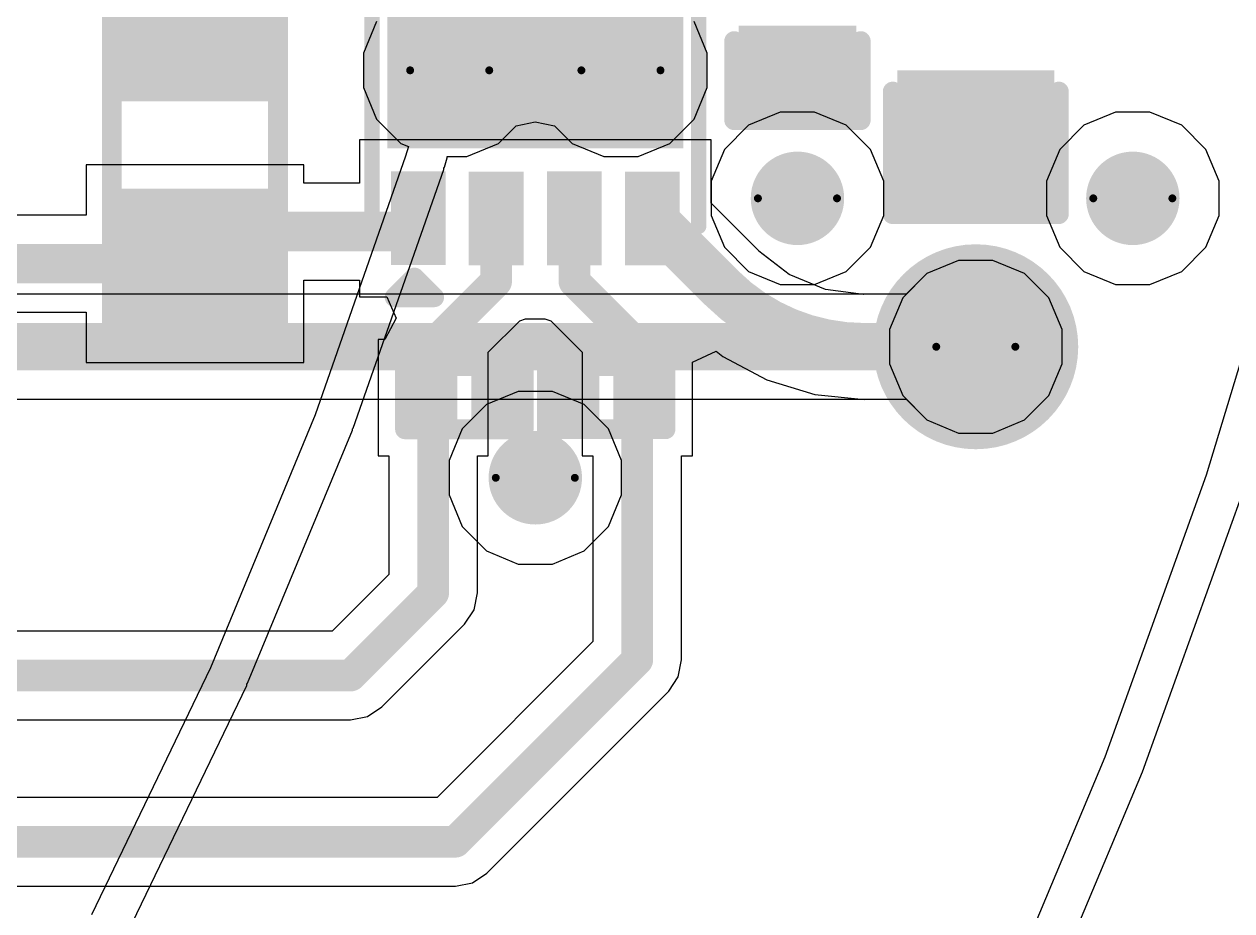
# Model space of a CAD drawing. Header units: inches. Extents: x -30 to 282, y -86 to 78.
# Drawn here: x 37.54 to 45.29, y -59.62 to -53.93 of the extents above; entities that cross this region are included whole.
import ezdxf

# ---------------------------------------------------------------- set-up
doc = ezdxf.new("R2010")
doc.units = ezdxf.units.IN
for name, color, linetype in [('Board Outline', 216, 'Continuous'), ('Bottom Layer', 5, 'Continuous'), ('Bottom Solder', 6, 'Continuous'), ('Drill Drawing', 1, 'Continuous'), ('GND 01', 76, 'Continuous'), ('GND 02', 16, 'Continuous'), ('Pad Holes', 156, 'Continuous'), ('PWR', 156, 'Continuous'), ('SIG 01', 90, 'Continuous'), ('Top Layer', 1, 'Continuous'), ('Top Overlay', 2, 'Continuous'), ('Top Paste', 8, 'Continuous'), ('Top Solder', 216, 'Continuous'), ('Via Holes', 16, 'Continuous')]:
    doc.layers.add(name, color=color, linetype=linetype)

# ---------------------------------------------------------------- blocks, each defined once
blk = doc.blocks.new('DSN0603_2_72')
at = {"layer": 'Top Layer'}
for points in [[(-0.29999686, 0.1200023), (-0.09999726, 0.1200023), (-0.09999726, -0.11999722), (-0.29999686, -0.11999722)], [(0.09999726, 0.11999976), (0.29999686, 0.11999976), (0.29999686, -0.11999976), (0.09999726, -0.11999976)]]:
    blk.add_hatch(color=1, dxfattribs=at).paths.add_polyline_path(points)
at = {"layer": 'Top Paste'}
for points in [[(-0.29999686, 0.1200023), (-0.09999726, 0.1200023), (-0.09999726, -0.11999722), (-0.29999686, -0.11999722)], [(0.09999726, 0.11999976), (0.29999686, 0.11999976), (0.29999686, -0.11999976), (0.09999726, -0.11999976)]]:
    blk.add_hatch(color=8, dxfattribs=at).paths.add_polyline_path(points)
at = {"layer": 'Top Solder'}
for points in [[(-0.35499802, 0.17500346), (-0.0449961, 0.17500346), (-0.0449961, -0.17499838), (-0.35499802, -0.17499838)], [(0.0449961, 0.17500092), (0.35499802, 0.17500092), (0.35499802, -0.17500092), (0.0449961, -0.17500092)]]:
    blk.add_hatch(color=216, dxfattribs=at).paths.add_polyline_path(points)
at = {"layer": 'Top Overlay', "const_width": 0.127}
for points in [[(-0.3809999999999999, 0.20320254), (-0.38100254, -0.2032)], [(0.3809999999999999, 0.2032), (-0.3809999999999999, 0.20320254)], [(0.38100508, -0.2032), (0.3809999999999999, 0.2032)], [(0.38100508, -0.2032), (-0.38100254, -0.2032)]]:
    blk.add_lwpolyline(points, dxfattribs=at)
at = {"layer": 'Top Overlay', "const_width": 0.0635}
for points in [[(-0.41275, 0.20320254, 1), (-0.34925, 0.20320254, 1)], [(-0.41275, 0.20320254, 1), (-0.34925, 0.20320254, 1)], [(0.34925, 0.2032, 1), (0.41275, 0.2032, 1)], [(0.34925, 0.2032, 1), (0.41275, 0.2032, 1)], [(-0.41275254, -0.2032, 1), (-0.3492525399999999, -0.2032, 1)], [(-0.41275254, -0.2032, 1), (-0.3492525399999999, -0.2032, 1)], [(0.34925508, -0.2032, 1), (0.4127550799999999, -0.2032, 1)], [(0.34925508, -0.2032, 1), (0.4127550799999999, -0.2032, 1)]]:
    blk.add_lwpolyline(points, format="xyb", close=True, dxfattribs=at)
blk = doc.blocks.new('DSN0603_2_73')
at = {"layer": 'Top Layer'}
for points in [[(-0.29999686, 0.12000484), (-0.09999726, 0.12000484), (-0.09999726, -0.11999468), (-0.29999686, -0.11999468)], [(0.0999998, 0.11999722), (0.2999994, 0.11999722), (0.2999994, -0.1200023), (0.0999998, -0.1200023)]]:
    blk.add_hatch(color=1, dxfattribs=at).paths.add_polyline_path(points)
at = {"layer": 'Top Paste'}
for points in [[(-0.29999686, 0.12000484), (-0.09999726, 0.12000484), (-0.09999726, -0.11999468), (-0.29999686, -0.11999468)], [(0.0999998, 0.11999722), (0.2999994, 0.11999722), (0.2999994, -0.1200023), (0.0999998, -0.1200023)]]:
    blk.add_hatch(color=8, dxfattribs=at).paths.add_polyline_path(points)
at = {"layer": 'Top Solder'}
for points in [[(-0.35499802, 0.175006), (-0.0449961, 0.175006), (-0.0449961, -0.17499584), (-0.35499802, -0.17499584)], [(0.04499864, 0.17499838), (0.35500056, 0.17499838), (0.35500056, -0.17500346), (0.04499864, -0.17500346)]]:
    blk.add_hatch(color=216, dxfattribs=at).paths.add_polyline_path(points)
at = {"layer": 'Top Overlay', "const_width": 0.127}
for points in [[(-0.3809999999999999, -0.2032), (-0.3809999999999999, 0.20320254)], [(-0.3809999999999999, 0.20320254), (0.3809999999999999, 0.2032)], [(0.3809999999999999, -0.20320254), (0.3809999999999999, 0.2032)], [(-0.3809999999999999, -0.2032), (0.3809999999999999, -0.20320254)]]:
    blk.add_lwpolyline(points, dxfattribs=at)
at = {"layer": 'Top Overlay', "const_width": 0.0635}
for points in [[(-0.41275, 0.20320254, 1), (-0.34925, 0.20320254, 1)], [(-0.41275, 0.20320254, 1), (-0.34925, 0.20320254, 1)], [(0.34925, 0.2032, 1), (0.41275, 0.2032, 1)], [(0.34925, 0.2032, 1), (0.41275, 0.2032, 1)], [(-0.41275, -0.2032, 1), (-0.34925, -0.2032, 1)], [(-0.41275, -0.2032, 1), (-0.34925, -0.2032, 1)], [(0.34925, -0.20320254, 1), (0.41275, -0.20320254, 1)], [(0.34925, -0.20320254, 1), (0.41275, -0.20320254, 1)]]:
    blk.add_lwpolyline(points, format="xyb", close=True, dxfattribs=at)
blk = doc.blocks.new('WSON_8_2_2__81')
at = {"layer": 'Bottom Solder'}
h = blk.add_hatch(color=6, dxfattribs=at)
edge = h.paths.add_edge_path()
edge.add_arc((0, 0.54999382), 0.1016, 0, 360)
h = blk.add_hatch(color=6, dxfattribs=at)
edge = h.paths.add_edge_path()
edge.add_arc((-2.54e-06, -0.5499989), 0.1016, 0, 360)
at = {"layer": 'Pad Holes'}
h = blk.add_hatch(color=7, dxfattribs=at)
edge = h.paths.add_edge_path()
edge.add_arc((0, 0.54999382), 0.1499997, 0, 360)
h = blk.add_hatch(color=7, dxfattribs=at)
edge = h.paths.add_edge_path()
edge.add_arc((-2.54e-06, -0.5499989), 0.1499997, 0, 360)
at = {"layer": 'PWR'}
h = blk.add_hatch(color=156, dxfattribs=at)
edge = h.paths.add_edge_path()
edge.add_arc((0, 0.54999382), 0.2999994, 0, 360)
h = blk.add_hatch(color=156, dxfattribs=at)
edge = h.paths.add_edge_path()
edge.add_arc((-2.54e-06, -0.5499989), 0.2999994, 0, 360)
at = {"layer": 'SIG 01'}
h = blk.add_hatch(color=90, dxfattribs=at)
edge = h.paths.add_edge_path()
edge.add_arc((0, 0.54999382), 0.2999994, 0, 360)
h = blk.add_hatch(color=90, dxfattribs=at)
edge = h.paths.add_edge_path()
edge.add_arc((-2.54e-06, -0.5499989), 0.2999994, 0, 360)
at = {"layer": 'Top Layer'}
for points in [[(-0.69936614, 0.87620856), (-0.69936614, 0.6261963599999999), (-1.19936514, 0.6261963599999999), (-1.19936514, 0.87620856)], [(0.4499990999999999, -0.8999982), (-0.4499991, -0.8999982), (-0.4499990999999999, 0.8999982), (0.4499991, 0.8999982)], [(0.70063614, 0.62542928), (0.70063614, 0.87544148), (1.20063514, 0.87544148), (1.20063514, 0.62542928)], [(-0.70063106, 0.37659818), (-0.70063106, 0.12658598), (-1.20063006, 0.12658598), (-1.20063006, 0.37659818)], [(0.7006336, 0.1258189), (0.7006336, 0.3758311), (1.2006326, 0.3758311), (1.2006326, 0.1258189)], [(-0.7003796, -0.1258189), (-0.7003796, -0.3758311), (-1.2003786, -0.3758311), (-1.2003786, -0.1258189)], [(0.70063614, -0.3737991), (0.70063614, -0.1237869), (1.20063514, -0.1237869), (1.20063514, -0.3737991)], [(-0.70063614, -0.62594744), (-0.70063614, -0.8759596399999999), (-1.20063514, -0.8759596399999999), (-1.20063514, -0.62594744)], [(0.7006336, -0.87621364), (0.7006336, -0.62620144), (1.2006326, -0.62620144), (1.2006326, -0.87621364)]]:
    blk.add_hatch(color=1, dxfattribs=at).paths.add_polyline_path(points)
h = blk.add_hatch(color=1, dxfattribs=at)
edge = h.paths.add_edge_path()
edge.add_arc((0, 0.54999382), 0.2999994, 0, 360)
h = blk.add_hatch(color=1, dxfattribs=at)
edge = h.paths.add_edge_path()
edge.add_arc((-2.54e-06, -0.5499989), 0.2999994, 0, 360)
at = {"layer": 'Top Paste'}
for points in [[(-0.69936614, 0.87620856), (-0.69936614, 0.6261963599999999), (-1.19936514, 0.6261963599999999), (-1.19936514, 0.87620856)], [(0.4499990999999999, -0.8999982), (-0.4499991, -0.8999982), (-0.4499990999999999, 0.8999982), (0.4499991, 0.8999982)], [(0.70063614, 0.62542928), (0.70063614, 0.87544148), (1.20063514, 0.87544148), (1.20063514, 0.62542928)], [(-0.70063106, 0.37659818), (-0.70063106, 0.12658598), (-1.20063006, 0.12658598), (-1.20063006, 0.37659818)], [(0.7006336, 0.1258189), (0.7006336, 0.3758311), (1.2006326, 0.3758311), (1.2006326, 0.1258189)], [(-0.7003796, -0.1258189), (-0.7003796, -0.3758311), (-1.2003786, -0.3758311), (-1.2003786, -0.1258189)], [(0.70063614, -0.3737991), (0.70063614, -0.1237869), (1.20063514, -0.1237869), (1.20063514, -0.3737991)], [(-0.70063614, -0.62594744), (-0.70063614, -0.8759596399999999), (-1.20063514, -0.8759596399999999), (-1.20063514, -0.62594744)], [(0.7006336, -0.87621364), (0.7006336, -0.62620144), (1.2006326, -0.62620144), (1.2006326, -0.87621364)]]:
    blk.add_hatch(color=8, dxfattribs=at).paths.add_polyline_path(points)
at = {"layer": 'Top Solder'}
for points in [[(0.5007990999999998, -0.9507981999999999), (-0.5007991, -0.9507981999999999), (-0.5007990999999998, 0.9507981999999999), (0.5007991, 0.9507981999999999)], [(-0.64856614, 0.9270085599999999), (-0.64856614, 0.5753963599999999), (-1.25016514, 0.5753963599999999), (-1.25016514, 0.9270085599999999)], [(0.6498361399999999, 0.5746292799999999), (0.6498361399999999, 0.9262414799999998), (1.25143514, 0.9262414799999998), (1.25143514, 0.5746292799999999)], [(-0.6498310599999999, 0.42739818), (-0.6498310599999999, 0.07578598), (-1.25143006, 0.07578598), (-1.25143006, 0.42739818)], [(0.6498335999999999, 0.0750189), (0.6498335999999999, 0.4266310999999999), (1.2514326, 0.4266310999999999), (1.2514326, 0.0750189)], [(-0.6495795999999999, -0.0750189), (-0.6495795999999999, -0.4266310999999999), (-1.2511786, -0.4266310999999999), (-1.2511786, -0.0750189)], [(0.6498361399999999, -0.4245991), (0.6498361399999999, -0.0729869), (1.25143514, -0.0729869), (1.25143514, -0.4245991)], [(-0.6498361399999999, -0.57514744), (-0.6498361399999999, -0.92675964), (-1.25143514, -0.92675964), (-1.25143514, -0.57514744)], [(0.6498335999999999, -0.9270136399999999), (0.6498335999999999, -0.5754014399999999), (1.2514326, -0.5754014399999999), (1.2514326, -0.9270136399999999)]]:
    blk.add_hatch(color=216, dxfattribs=at).paths.add_polyline_path(points)
h = blk.add_hatch(color=216, dxfattribs=at)
edge = h.paths.add_edge_path()
edge.add_arc((0, 0.54999382), 0.4015993999999999, 0, 360)
h = blk.add_hatch(color=216, dxfattribs=at)
edge = h.paths.add_edge_path()
edge.add_arc((-2.54e-06, -0.5499989), 0.4015993999999999, 0, 360)
at = {"layer": 'Top Overlay'}
for points, const_width in [([(-0.9996804999999999, 1.0491724), (1.00031296, 1.04916986)], 0.0999998), ([(-1.4573631, 0.903605), (-1.45736564, 0.64960246)], 0.127), ([(-1.4573631, 0.903605), (-1.33036564, 0.7765999199999999)], 0.127), ([(-1.33036564, 0.7765999199999999), (-1.45736564, 0.64960246)], 0.127), ([(-1.0009505, -1.04891586), (0.9990429599999998, -1.0489184)], 0.0999998)]:
    blk.add_lwpolyline(points, dxfattribs=dict(at, const_width=const_width))
for points, const_width in [([(-1.02467918, 1.0491724, 1), (-0.9746818199999999, 1.0491724, 1)], 0.0499999), ([(0.97531428, 1.04916986, 1), (1.02531164, 1.04916986, 1)], 0.0499999), ([(-1.4891131, 0.903605, 1), (-1.4256131, 0.903605, 1)], 0.0635), ([(-1.4891131, 0.903605, 1), (-1.4256131, 0.903605, 1)], 0.0635), ([(-1.36211564, 0.7765999199999999, 1), (-1.29861564, 0.7765999199999999, 1)], 0.0635), ([(-1.36211564, 0.7765999199999999, 1), (-1.29861564, 0.7765999199999999, 1)], 0.0635), ([(-1.48911564, 0.64960246, 1), (-1.42561564, 0.64960246, 1)], 0.0635), ([(-1.48911564, 0.64960246, 1), (-1.42561564, 0.64960246, 1)], 0.0635), ([(-1.02594918, -1.04891586, 1), (-0.9759518199999999, -1.04891586, 1)], 0.0499999), ([(0.9740442799999999, -1.0489184, 1), (1.02404164, -1.0489184, 1)], 0.0499999)]:
    blk.add_lwpolyline(points, format="xyb", close=True, dxfattribs=dict(at, const_width=const_width))
blk = doc.blocks.new('R___0603_99')
at = {"layer": 'Top Layer'}
for points in [[(-0.38099238, 0.44450254), (-0.38099238, -0.44449746), (-1.14299238, -0.44449746), (-1.14299238, 0.44450254)], [(1.14300254, 0.4445), (1.14300254, -0.4445), (0.38100254, -0.4445), (0.38100254, 0.4445)]]:
    blk.add_hatch(color=1, dxfattribs=at).paths.add_polyline_path(points)
at = {"layer": 'Top Paste'}
for points in [[(-0.38099238, 0.44450254), (-0.38099238, -0.44449746), (-1.14299238, -0.44449746), (-1.14299238, 0.44450254)], [(1.14300254, 0.4445), (1.14300254, -0.4445), (0.38100254, -0.4445), (0.38100254, 0.4445)]]:
    blk.add_hatch(color=8, dxfattribs=at).paths.add_polyline_path(points)
at = {"layer": 'Top Solder'}
for points in [[(-0.27939238, 0.54610254), (-0.27939238, -0.5460974599999999), (-1.24459238, -0.5460974599999999), (-1.24459238, 0.54610254)], [(1.24460254, 0.5460999999999999), (1.24460254, -0.5460999999999999), (0.27940254, -0.5460999999999999), (0.27940254, 0.5460999999999999)]]:
    blk.add_hatch(color=216, dxfattribs=at).paths.add_polyline_path(points)
at = {"layer": 'Top Overlay', "const_width": 0.127}
for points in [[(-1.21919492, 0.53339492), (1.21920508, 0.5333974599999999)], [(-1.21919492, -0.5333974599999999), (-1.21919492, 0.53339492)], [(1.21920508, -0.5334), (1.21920508, 0.5333974599999999)], [(1.21920508, -0.5334), (-1.21919492, -0.5333974599999999)]]:
    blk.add_lwpolyline(points, dxfattribs=at)
at = {"layer": 'Top Overlay', "const_width": 0.0635}
for points in [[(-1.25094492, 0.53339492, 1), (-1.18744492, 0.53339492, 1)], [(-1.25094492, 0.53339492, 1), (-1.18744492, 0.53339492, 1)], [(1.18745508, 0.5333974599999999, 1), (1.25095508, 0.5333974599999999, 1)], [(1.18745508, 0.5333974599999999, 1), (1.25095508, 0.5333974599999999, 1)], [(-1.25094492, -0.5333974599999999, 1), (-1.18744492, -0.5333974599999999, 1)], [(-1.25094492, -0.5333974599999999, 1), (-1.18744492, -0.5333974599999999, 1)], [(1.18745508, -0.5334, 1), (1.25095508, -0.5334, 1)], [(1.18745508, -0.5334, 1), (1.25095508, -0.5334, 1)]]:
    blk.add_lwpolyline(points, format="xyb", close=True, dxfattribs=at)
blk = doc.blocks.new('C___0402_139')
at = {"layer": 'Top Layer'}
for points in [[(-0.6984999999999997, -0.3175076200000002), (-0.6985000000000002, 0.3174923799999998), (-0.2413000000000003, 0.3174923800000002), (-0.2412999999999997, -0.3175076199999998)], [(0.2413000000000003, -0.3174949200000002), (0.2412999999999997, 0.3175050799999998), (0.6984999999999997, 0.3175050800000002), (0.6985000000000002, -0.3174949199999998)]]:
    blk.add_hatch(color=1, dxfattribs=at).paths.add_polyline_path(points)
at = {"layer": 'Top Paste'}
for points in [[(-0.6984999999999997, -0.3175076200000002), (-0.6985000000000002, 0.3174923799999998), (-0.2413000000000003, 0.3174923800000002), (-0.2412999999999997, -0.3175076199999998)], [(0.2413000000000003, -0.3174949200000002), (0.2412999999999997, 0.3175050799999998), (0.6984999999999997, 0.3175050800000002), (0.6985000000000002, -0.3174949199999998)]]:
    blk.add_hatch(color=8, dxfattribs=at).paths.add_polyline_path(points)
at = {"layer": 'Top Solder'}
for points in [[(-0.7584998799999995, -0.3775075000000003), (-0.7584998800000003, 0.3774922599999997), (-0.1813001200000004, 0.3774922600000002), (-0.1813001199999996, -0.3775074999999997)], [(0.1813001200000004, -0.3774948000000003), (0.1813001199999996, 0.3775049599999997), (0.7584998799999995, 0.3775049600000003), (0.7584998800000003, -0.3774947999999997)]]:
    blk.add_hatch(color=216, dxfattribs=at).paths.add_polyline_path(points)
at = {"layer": 'Top Overlay', "const_width": 0.127}
for points in [[(-0.78740762, 0.40640254), (-0.27939746, 0.40640254)], [(-0.78740762, 0.40640254), (-0.7874, -0.4064)], [(0.2794, 0.4064), (0.7874, 0.4064)], [(0.7874, 0.4064), (0.7874050799999999, -0.4064)], [(-0.7874, -0.4064), (-0.27939746, -0.4064)], [(0.27940508, -0.4064), (0.7874050799999999, -0.4064)]]:
    blk.add_lwpolyline(points, dxfattribs=at)
at = {"layer": 'Top Overlay', "const_width": 0.0635}
for points in [[(-0.81915762, 0.40640254, 1), (-0.7556576199999999, 0.40640254, 1)], [(-0.81915762, 0.40640254, 1), (-0.7556576199999999, 0.40640254, 1)], [(-0.31114746, 0.40640254, 1), (-0.24764746, 0.40640254, 1)], [(0.24765, 0.4064, 1), (0.31115, 0.4064, 1)], [(0.7556499999999999, 0.4064, 1), (0.8191499999999999, 0.4064, 1)], [(0.7556499999999999, 0.4064, 1), (0.8191499999999999, 0.4064, 1)], [(-0.8191499999999999, -0.4064, 1), (-0.7556499999999999, -0.4064, 1)], [(-0.8191499999999999, -0.4064, 1), (-0.7556499999999999, -0.4064, 1)], [(-0.31114746, -0.4064, 1), (-0.24764746, -0.4064, 1)], [(0.24765508, -0.4064, 1), (0.31115508, -0.4064, 1)], [(0.75565508, -0.4064, 1), (0.8191550799999999, -0.4064, 1)], [(0.75565508, -0.4064, 1), (0.8191550799999999, -0.4064, 1)]]:
    blk.add_lwpolyline(points, format="xyb", close=True, dxfattribs=at)
blk = doc.blocks.new('C___0603_141')
at = {"layer": 'Top Layer'}
for points in [[(-0.38099746, 0.44450254), (-0.38099746, -0.44449746), (-1.14299746, -0.44449746), (-1.14299746, 0.44450254)], [(1.14299746, 0.44450254), (1.14299746, -0.44449746), (0.38099746, -0.44449746), (0.38099746, 0.44450254)]]:
    blk.add_hatch(color=1, dxfattribs=at).paths.add_polyline_path(points)
at = {"layer": 'Top Paste'}
for points in [[(-0.38099746, 0.44450254), (-0.38099746, -0.44449746), (-1.14299746, -0.44449746), (-1.14299746, 0.44450254)], [(1.14299746, 0.44450254), (1.14299746, -0.44449746), (0.38099746, -0.44449746), (0.38099746, 0.44450254)]]:
    blk.add_hatch(color=8, dxfattribs=at).paths.add_polyline_path(points)
at = {"layer": 'Top Solder'}
for points in [[(-0.32099758, 0.50450242), (-0.32099758, -0.50449734), (-1.20299734, -0.50449734), (-1.20299734, 0.50450242)], [(1.20299734, 0.50450242), (1.20299734, -0.50449734), (0.32099758, -0.50449734), (0.32099758, 0.50450242)]]:
    blk.add_hatch(color=216, dxfattribs=at).paths.add_polyline_path(points)
at = {"layer": 'Top Overlay', "const_width": 0.127}
for points in [[(-0.4571999999999999, 0.53340508), (-1.24461016, 0.5333974599999999)], [(-1.24461016, 0.5333974599999999), (-1.24460254, -0.53339492)], [(1.2446, 0.53340508), (0.4571999999999999, 0.53340254)], [(1.2446, 0.53340508), (1.24460254, -0.5334)], [(-0.45720254, -0.53339238), (-1.24460254, -0.53339492)], [(0.4571974599999999, -0.53339492), (1.24460254, -0.5334)]]:
    blk.add_lwpolyline(points, dxfattribs=at)
at = {"layer": 'Top Overlay', "const_width": 0.0635}
for points in [[(-1.27636016, 0.5333974599999999, 1), (-1.21286016, 0.5333974599999999, 1)], [(-1.27636016, 0.5333974599999999, 1), (-1.21286016, 0.5333974599999999, 1)], [(-0.4889499999999999, 0.53340508, 1), (-0.42545, 0.53340508, 1)], [(0.42545, 0.53340254, 1), (0.4889499999999999, 0.53340254, 1)], [(1.21285, 0.53340508, 1), (1.27635, 0.53340508, 1)], [(1.21285, 0.53340508, 1), (1.27635, 0.53340508, 1)], [(-1.27635254, -0.53339492, 1), (-1.21285254, -0.53339492, 1)], [(-1.27635254, -0.53339492, 1), (-1.21285254, -0.53339492, 1)], [(-0.4889525399999999, -0.53339238, 1), (-0.42545254, -0.53339238, 1)], [(0.42544746, -0.53339492, 1), (0.48894746, -0.53339492, 1)], [(1.21285254, -0.5334, 1), (1.27635254, -0.5334, 1)], [(1.21285254, -0.5334, 1), (1.27635254, -0.5334, 1)]]:
    blk.add_lwpolyline(points, format="xyb", close=True, dxfattribs=at)

msp = doc.modelspace()

# ---------------------------------------------------------------- hatches: boundary and pattern name
at = {"layer": 'Bottom Layer'}
h = msp.add_hatch(color=5, dxfattribs=at)
edge = h.paths.add_edge_path()
edge.add_arc((42.50304681999999, -55.04701462), 0.2999994, 0, 360)
h = msp.add_hatch(color=5, dxfattribs=at)
edge = h.paths.add_edge_path()
edge.add_arc((44.65707096, -55.04701462), 0.2999994, 0, 360)
h = msp.add_hatch(color=5, dxfattribs=at)
edge = h.paths.add_edge_path()
edge.add_arc((43.6484776, -55.99989562), 0.2999994, 0, 360)
h = msp.add_hatch(color=5, dxfattribs=at)
edge = h.paths.add_edge_path()
edge.add_arc((40.81926812, -56.84122236), 0.2999994, 0, 360)
at = {"layer": 'GND 01'}
h = msp.add_hatch(color=76, dxfattribs=at)
edge = h.paths.add_edge_path()
edge.add_arc((43.6484776, -55.99989562), 0.6579997, 0, 360)
at = {"layer": 'GND 02'}
h = msp.add_hatch(color=16, dxfattribs=at)
edge = h.paths.add_edge_path()
edge.add_arc((43.6484776, -55.99989562), 0.6579997, 0, 360)
at = {"layer": 'PWR'}
h = msp.add_hatch(color=156, dxfattribs=at)
edge = h.paths.add_edge_path()
edge.add_arc((42.50304681999999, -55.04701462), 0.2999994, 0, 360)
h = msp.add_hatch(color=156, dxfattribs=at)
edge = h.paths.add_edge_path()
edge.add_arc((44.65707096, -55.04701462), 0.2999994, 0, 360)
h = msp.add_hatch(color=156, dxfattribs=at)
edge = h.paths.add_edge_path()
edge.add_arc((43.6484776, -55.99989562), 0.2999994, 0, 360)
h = msp.add_hatch(color=156, dxfattribs=at)
edge = h.paths.add_edge_path()
edge.add_arc((40.81926812, -56.84122236), 0.2999994, 0, 360)
at = {"layer": 'SIG 01'}
h = msp.add_hatch(color=90, dxfattribs=at)
edge = h.paths.add_edge_path()
edge.add_arc((42.50304681999999, -55.04701462), 0.2999994, 0, 360)
h = msp.add_hatch(color=90, dxfattribs=at)
edge = h.paths.add_edge_path()
edge.add_arc((44.65707096, -55.04701462), 0.2999994, 0, 360)
h = msp.add_hatch(color=90, dxfattribs=at)
edge = h.paths.add_edge_path()
edge.add_arc((43.6484776, -55.99989562), 0.2999994, 0, 360)
h = msp.add_hatch(color=90, dxfattribs=at)
edge = h.paths.add_edge_path()
edge.add_arc((40.81926812, -56.84122236), 0.2999994, 0, 360)
at = {"layer": 'Top Layer'}
h = msp.add_hatch(color=1, dxfattribs=at)
edge = h.paths.add_edge_path()
edge.add_arc((42.50304681999999, -55.04701462), 0.2999994, 0, 360)
h = msp.add_hatch(color=1, dxfattribs=at)
edge = h.paths.add_edge_path()
edge.add_arc((44.65707096, -55.04701462), 0.2999994, 0, 360)
h = msp.add_hatch(color=1, dxfattribs=at)
edge = h.paths.add_edge_path()
edge.add_arc((43.6484776, -55.99989562), 0.2999994, 0, 360)
h = msp.add_hatch(color=1, dxfattribs=at)
edge = h.paths.add_edge_path()
edge.add_arc((40.81926812, -56.84122236), 0.2999994, 0, 360)
at = {"layer": 'Via Holes'}
h = msp.add_hatch(color=7, dxfattribs=at)
edge = h.paths.add_edge_path()
edge.add_arc((42.50304681999999, -55.04701462), 0.1499997, 0, 360)
h = msp.add_hatch(color=7, dxfattribs=at)
edge = h.paths.add_edge_path()
edge.add_arc((44.65707096, -55.04701462), 0.1499997, 0, 360)
h = msp.add_hatch(color=7, dxfattribs=at)
edge = h.paths.add_edge_path()
edge.add_arc((43.6484776, -55.99989562), 0.1499997, 0, 360)
h = msp.add_hatch(color=7, dxfattribs=at)
edge = h.paths.add_edge_path()
edge.add_arc((40.81926812, -56.84122236), 0.1499997, 0, 360)

# ---------------------------------------------------------------- linework, layer by layer
at = {"layer": 'Board Outline', "const_width": 0.254}
msp.add_lwpolyline([(37.49466466, -16.44645174, -2.5025245443781), (-17.29285086, -16.44645174)], format="xyb", dxfattribs=at)
at = {"layer": 'Bottom Layer'}
for p, q in [((45.68512834, -54.98155628), (45.1291706, -56.82415863999999)), ((43.5382797, -55.44589621999999), (43.33466314, -55.53023692)), ((43.7586755, -55.44589621999999), (43.5382797, -55.44589621999999)), ((43.96229206, -55.53023692), (43.7586755, -55.44589621999999)), ((43.33466314, -55.53023692), (43.20167382, -55.66322623999999)), ((44.1181363, -55.68608115999999), (43.96229206, -55.53023692)), ((43.20167382, -55.66322623999999), (34.25252992, -55.66322623999999)), ((44.202477, -55.88969772), (44.1181363, -55.68608115999999)), ((44.202477, -56.11009352), (44.202477, -55.88969772)), ((44.1181363, -56.31371008), (44.202477, -56.11009352)), ((43.96229206, -56.46955431999999), (44.1181363, -56.31371008)), ((34.25252992, -56.336565), (43.20167382, -56.336565)), ((43.20167382, -56.336565), (43.33466314, -56.46955431999999)), ((43.33466314, -56.46955431999999), (43.5382797, -56.55389502)), ((43.7586755, -56.55389502), (43.96229206, -56.46955431999999)), ((43.5382797, -56.55389502), (43.7586755, -56.55389502)), ((45.1291706, -56.82415863999999), (44.47787904, -58.63524468)), ((44.71928826, -58.72924499999999), (45.37515689999999, -56.90543355999999)), ((44.47787904, -58.63524468), (43.73301134, -60.40991982)), ((43.96919578, -60.51636614), (44.71928826, -58.72924499999999))]:
    msp.add_line(p, q, dxfattribs=at)
at = {"layer": 'Bottom Layer', "const_width": 0.3048}
msp.add_lwpolyline([(33.80572614, -55.99989562), (43.6484776, -55.99989562)], dxfattribs=at)
at = {"layer": 'Bottom Layer', "const_width": 0.1524}
msp.add_lwpolyline([(43.5722776, -55.99989562, 1), (43.7246776, -55.99989562, 1)], format="xyb", close=True, dxfattribs=at)
at = {"layer": 'Drill Drawing'}
for points, const_width in [([(40.5232743, -54.22502235999999, 1), (40.0152743, -54.22502235999999, 1)], 0.0508), ([(41.62326702, -54.2250249, 1), (41.11526702, -54.2250249, 1)], 0.0508), ([(40.0025743, -54.22502235999999, 1), (40.0279743, -54.22502235999999, 1)], 0.0254), ([(40.51057429999999, -54.22502235999999, 1), (40.5359743, -54.22502235999999, 1)], 0.0254), ([(41.10256702, -54.2250249, 1), (41.12796701999999, -54.2250249, 1)], 0.0254), ([(41.61056702, -54.2250249, 1), (41.63596702, -54.2250249, 1)], 0.0254), ([(42.75704682, -55.04701462, 1), (42.24904682, -55.04701462, 1)], 0.0508), ([(44.91107096, -55.04701462, 1), (44.40307095999999, -55.04701462, 1)], 0.0508), ([(42.23634682, -55.04701462, 1), (42.26174682, -55.04701462, 1)], 0.0254), ([(42.74434682, -55.04701462, 1), (42.76974681999999, -55.04701462, 1)], 0.0254), ([(44.39037096, -55.04701462, 1), (44.41577096, -55.04701462, 1)], 0.0254), ([(44.89837096, -55.04701462, 1), (44.92377095999999, -55.04701462, 1)], 0.0254), ([(43.9024776, -55.99989562, 1), (43.3944776, -55.99989562, 1)], 0.0508), ([(43.38177759999999, -55.99989562, 1), (43.4071776, -55.99989562, 1)], 0.0254), ([(43.8897776, -55.99989562, 1), (43.9151776, -55.99989562, 1)], 0.0254), ([(41.07326811999999, -56.84122236, 1), (40.56526812, -56.84122236, 1)], 0.0508), ([(40.55256812, -56.84122236, 1), (40.57796811999999, -56.84122236, 1)], 0.0254), ([(41.06056812, -56.84122236, 1), (41.08596812, -56.84122236, 1)], 0.0254)]:
    msp.add_lwpolyline(points, format="xyb", close=True, dxfattribs=dict(at, const_width=const_width))
at = {"layer": 'PWR'}
for p, q in [((39.7996156, -53.91120789999999), (39.7152749, -54.11482446)), ((41.92326642, -54.11482699999999), (41.83892572, -53.91121044)), ((39.7152749, -54.11482446), (39.7152749, -54.33522026)), ((41.92326642, -54.3352228), (41.92326642, -54.11482699999999)), ((39.7152749, -54.33522026), (39.7996156, -54.53883681999999)), ((41.83892572, -54.53883936), (41.92326642, -54.3352228)), ((42.39284892, -54.49301522), (42.18923236, -54.57735592)), ((42.61324472, -54.49301522), (42.39284892, -54.49301522)), ((42.81686128, -54.57735592), (42.61324472, -54.49301522)), ((44.54687306, -54.49301522), (44.3432565, -54.57735592)), ((44.76726885999999, -54.49301522), (44.54687306, -54.49301522)), ((44.97088541999999, -54.57735592), (44.76726885999999, -54.49301522)), ((39.7996156, -54.53883681999999), (39.95545984, -54.69468105999999)), ((40.58308876, -54.69468105999999), (40.69702299999999, -54.58074681999999)), ((40.69702299999999, -54.58074681999999), (40.8192732, -54.55545858)), ((40.8192732, -54.55545858), (40.94151578, -54.58074681999999)), ((40.94151578, -54.58074681999999), (41.05545256, -54.6946836)), ((41.68308148, -54.6946836), (41.83892572, -54.53883936)), ((42.18923236, -54.57735592), (42.03338812, -54.73320016)), ((42.97270552, -54.73320016), (42.81686128, -54.57735592)), ((44.3432565, -54.57735592), (44.18741226, -54.73320016)), ((45.12672966, -54.73320016), (44.97088541999999, -54.57735592)), ((39.95545984, -54.69468105999999), (40.00385953999999, -54.71472927999999)), ((40.00385953999999, -54.71472927999999), (39.98639196, -54.77536416)), ((40.3794722, -54.77902175999999), (40.58308876, -54.69468105999999)), ((41.05545256, -54.6946836), (41.25906912, -54.7790243)), ((41.47946492, -54.7790243), (41.68308148, -54.6946836)), ((42.03338812, -54.73320016), (41.94904742, -54.93681672)), ((43.05704622, -54.93681672), (42.97270552, -54.73320016)), ((44.18741226, -54.73320016), (44.10307156, -54.93681672)), ((45.21107035999999, -54.93681672), (45.12672966, -54.73320016)), ((39.98639196, -54.77536416), (39.40528568, -56.43607203999999)), ((40.23524846, -54.84705566), (40.25271604, -54.78641823999999)), ((40.25271604, -54.78641823999999), (40.25334088, -54.77902175999999)), ((40.25334088, -54.77902175999999), (40.3794722, -54.77902175999999)), ((41.25906912, -54.7790243), (41.47946492, -54.7790243)), ((39.64972766, -56.52160653999999), (40.23083394, -54.86089866)), ((40.23083394, -54.86089866), (40.23186264, -54.85360885999999)), ((40.23186264, -54.85360885999999), (40.23524846, -54.84705566)), ((41.94904742, -54.93681672), (41.94904742, -55.15721251999999)), ((43.05704622, -55.15721251999999), (43.05704622, -54.93681672)), ((44.10307156, -54.93681672), (44.10307156, -55.15721251999999)), ((45.21107035999999, -55.15721251999999), (45.21107035999999, -54.93681672)), ((41.94904742, -55.15721251999999), (42.03338812, -55.36082907999999)), ((42.97270552, -55.36082907999999), (43.05704622, -55.15721251999999)), ((44.10307156, -55.15721251999999), (44.18741226, -55.36082907999999)), ((45.12672966, -55.36082907999999), (45.21107035999999, -55.15721251999999)), ((42.03338812, -55.36082907999999), (42.18923236, -55.51667332)), ((42.81686128, -55.51667332), (42.97270552, -55.36082907999999)), ((44.18741226, -55.36082907999999), (44.3432565, -55.51667332)), ((44.97088541999999, -55.51667332), (45.12672966, -55.36082907999999)), ((42.18923236, -55.51667332), (42.39284892, -55.60101402)), ((42.61324472, -55.60101402), (42.81686128, -55.51667332)), ((44.3432565, -55.51667332), (44.54687306, -55.60101402)), ((44.76726885999999, -55.60101402), (44.97088541999999, -55.51667332)), ((42.39284892, -55.60101402), (42.61324472, -55.60101402)), ((44.54687306, -55.60101402), (44.76726885999999, -55.60101402)), ((40.70907021999999, -56.28722295999999), (40.50545365999999, -56.37156366)), ((40.92946602, -56.28722295999999), (40.70907021999999, -56.28722295999999)), ((41.13308258, -56.37156366), (40.92946602, -56.28722295999999)), ((40.50545365999999, -56.37156366), (40.34960942, -56.52740789999999)), ((41.28892681999999, -56.52740789999999), (41.13308258, -56.37156366)), ((39.40528568, -56.43607203999999), (38.7319774, -58.06158314)), ((38.97124032, -58.16068885999999), (39.64454859999999, -56.53517776)), ((39.64454859999999, -56.53517776), (39.64598624, -56.52794892)), ((39.64598624, -56.52794892), (39.64972766, -56.52160653999999)), ((40.34960942, -56.52740789999999), (40.26526871999999, -56.73102445999999)), ((41.37326752, -56.73102445999999), (41.28892681999999, -56.52740789999999)), ((40.26526871999999, -56.73102445999999), (40.26526871999999, -56.95142025999999)), ((41.37326752, -56.95142025999999), (41.37326752, -56.73102445999999)), ((40.26526871999999, -56.95142025999999), (40.34960942, -57.15503682)), ((41.28892681999999, -57.15503682), (41.37326752, -56.95142025999999)), ((40.34960942, -57.15503682), (40.50545365999999, -57.31088106)), ((41.13308258, -57.31088106), (41.28892681999999, -57.15503682)), ((40.50545365999999, -57.31088106), (40.70907021999999, -57.39522176)), ((40.92946602, -57.39522176), (41.13308258, -57.31088106)), ((40.70907021999999, -57.39522176), (40.92946602, -57.39522176)), ((38.7319774, -58.06158314), (37.96858294, -59.64678444)), ((38.20191242, -59.75914896), (38.96530688, -58.17394766)), ((38.96530688, -58.17394766), (38.96714584, -58.16681533999999)), ((38.96714584, -58.16681533999999), (38.97124032, -58.16068885999999))]:
    msp.add_line(p, q, dxfattribs=at)
at = {"layer": 'SIG 01'}
for p, q in [((43.5382797, -55.44589621999999), (43.33466314, -55.53023692)), ((43.7586755, -55.44589621999999), (43.5382797, -55.44589621999999)), ((43.96229206, -55.53023692), (43.7586755, -55.44589621999999)), ((43.33466314, -55.53023692), (43.1788189, -55.68608115999999)), ((44.1181363, -55.68608115999999), (43.96229206, -55.53023692)), ((43.1788189, -55.68608115999999), (43.0944782, -55.88969772)), ((44.202477, -55.88969772), (44.1181363, -55.68608115999999)), ((43.0944782, -55.88969772), (43.0944782, -56.11009352)), ((44.202477, -56.11009352), (44.202477, -55.88969772)), ((43.0944782, -56.11009352), (43.1788189, -56.31371008)), ((44.1181363, -56.31371008), (44.202477, -56.11009352)), ((43.1788189, -56.31371008), (43.33466314, -56.46955431999999)), ((43.96229206, -56.46955431999999), (44.1181363, -56.31371008)), ((43.33466314, -56.46955431999999), (43.5382797, -56.55389502)), ((43.7586755, -56.55389502), (43.96229206, -56.46955431999999)), ((43.5382797, -56.55389502), (43.7586755, -56.55389502))]:
    msp.add_line(p, q, dxfattribs=at)
at = {"layer": 'SIG 01', "const_width": 0.2032}
for points in [[(49.19426788, -40.37721668, -0.5471661038617852), (-1.84699656, -82.82278837999999)], [(48.77376072, -41.34143116, -0.5337938229624347), (-1.01389434, -82.52861573999999)]]:
    msp.add_lwpolyline(points, format="xyb", dxfattribs=at)
at = {"layer": 'Top Layer'}
for p, q in [((40.44707175999999, -54.6703885), (39.68905956, -54.6703885)), ((39.68905956, -54.6703885), (39.68905956, -54.94977833999999)), ((40.44707175999999, -54.67165341999999), (40.44707175999999, -54.6703885)), ((40.69108702, -54.67165341999999), (40.44707175999999, -54.67165341999999)), ((41.44909922, -54.67140196), (40.69108702, -54.67140196)), ((40.69108702, -54.67140196), (40.69108702, -54.67165341999999)), ((41.44909922, -54.67165849999999), (41.44909922, -54.67140196)), ((41.94922775999999, -54.67165849999999), (41.44909922, -54.67165849999999)), ((41.94922775999999, -55.07854363999999), (41.94922775999999, -54.67165849999999)), ((39.33172219999999, -54.83149562), (37.9347222, -54.83149562)), ((37.9347222, -54.83149562), (37.9347222, -55.15572407999999)), ((39.33172219999999, -54.94977833999999), (39.33172219999999, -54.83149562)), ((39.68905956, -54.94977833999999), (39.33172219999999, -54.94977833999999)), ((42.25223706, -55.38155801999999), (41.94922775999999, -55.07854363999999)), ((37.9347222, -55.15572407999999), (37.43246767999999, -55.15572407999999)), ((42.25546032, -55.38638148), (42.25223706, -55.38155801999999)), ((42.45013862, -55.53576396), (42.25546032, -55.38638148)), ((43.5382797, -55.44589621999999), (43.33466314, -55.53023692)), ((43.7586755, -55.44589621999999), (43.5382797, -55.44589621999999)), ((43.96229206, -55.53023692), (43.7586755, -55.44589621999999)), ((42.68327506, -55.63232967999999), (42.45013862, -55.53576396)), ((43.33466314, -55.53023692), (43.20167128, -55.66322878)), ((44.1181363, -55.68608115999999), (43.96229206, -55.53023692)), ((39.33172219999999, -56.10149561999999), (39.33172219999999, -55.57132142)), ((39.33172219999999, -55.57132142), (39.68905956, -55.57132142)), ((39.68905956, -55.57132142), (39.68905956, -55.6783875)), ((39.68905956, -55.6783875), (39.86638204, -55.6783875)), ((39.86638204, -55.6783875), (39.92470298, -55.81679464)), ((42.92729285999999, -55.6644556), (42.68327506, -55.63232967999999)), ((42.93346252, -55.66322878), (42.92729285999999, -55.6644556)), ((43.20167128, -55.66322878), (42.93346252, -55.66322878)), ((44.202477, -55.88969772), (44.1181363, -55.68608115999999)), ((37.43246767999999, -55.77726715999999), (37.9347222, -55.77726715999999)), ((37.9347222, -55.77726715999999), (37.9347222, -56.10149561999999)), ((39.92470298, -55.81679464), (39.8537049, -55.95274559999999)), ((40.51738404, -56.03418308), (40.71901178, -55.8325528)), ((40.71901178, -55.8325528), (40.757094, -55.81973849999999)), ((40.757094, -55.81973849999999), (40.88052021999999, -55.81966229999999)), ((40.88052021999999, -55.81966229999999), (40.91896311999999, -55.832502)), ((40.91896311999999, -55.832502), (41.1203902, -56.03392654)), ((44.202477, -56.11009352), (44.202477, -55.88969772)), ((39.8537049, -55.95274559999999), (39.80938444, -55.95274559999999)), ((39.80938444, -55.95274559999999), (39.80938444, -56.70074511999999)), ((40.51738404, -56.70074511999999), (40.51738404, -56.03418308)), ((41.1203902, -56.03392654), (41.1203902, -56.70049112)), ((41.8283898, -56.09941282), (41.9807898, -56.0273327)), ((41.9807898, -56.0273327), (42.02267694, -56.06170905999999)), ((42.02267694, -56.06170905999999), (42.30610283999999, -56.21320227999999)), ((37.9347222, -56.10149561999999), (39.33172219999999, -56.10149561999999)), ((41.8283898, -56.70049112), (41.8283898, -56.09941282)), ((44.1181363, -56.31371008), (44.202477, -56.11009352)), ((42.30610283999999, -56.21320227999999), (42.61363588, -56.3064914)), ((42.61363588, -56.3064914), (42.93346506, -56.33799501999999)), ((43.96229206, -56.46955431999999), (44.1181363, -56.31371008)), ((42.93346506, -56.33799501999999), (42.93346506, -56.33656753999999)), ((42.93346506, -56.33656753999999), (43.20167635999999, -56.33656753999999)), ((43.20167635999999, -56.33656753999999), (43.33466314, -56.46955431999999)), ((43.33466314, -56.46955431999999), (43.5382797, -56.55389502)), ((43.7586755, -56.55389502), (43.96229206, -56.46955431999999)), ((43.5382797, -56.55389502), (43.7586755, -56.55389502)), ((39.80938444, -56.70074511999999), (39.87851054, -56.70074511999999)), ((39.87851054, -56.70074511999999), (39.87851054, -57.46250636)), ((40.44825794, -57.58050459999999), (40.44825794, -56.70074511999999)), ((40.44825794, -56.70074511999999), (40.51738404, -56.70074511999999)), ((41.1203902, -56.70049112), (41.1895163, -56.70049112)), ((41.1895163, -56.70049112), (41.1895163, -57.89169523999999)), ((41.7592637, -58.00968078), (41.7592637, -56.70049112)), ((41.7592637, -56.70049112), (41.8283898, -56.70049112)), ((39.87851054, -57.46250636), (39.51466569999999, -57.82634865999999)), ((40.42657396, -57.68952139999999), (40.44825794, -57.58050459999999)), ((40.36482148, -57.78194183999999), (40.42657396, -57.68952139999999)), ((39.83410371999999, -58.3126596), (40.36481386, -57.78194692)), ((40.36481386, -57.78194692), (40.36482148, -57.78194183999999)), ((39.51466569999999, -57.82634865999999), (28.44851562, -57.82634865999999)), ((41.1895163, -57.89169523999999), (40.18806034, -58.89314866)), ((41.73757972, -58.11871028), (41.75926624, -58.00969348)), ((41.75926624, -58.00969348), (41.7592637, -58.00968078)), ((41.67582724, -58.21113072), (41.73757972, -58.11871028)), ((40.50749836, -59.3794596), (41.67581962, -58.2111358)), ((41.67581962, -58.2111358), (41.67582724, -58.21113072)), ((39.74168328, -58.37441207999999), (39.83410371999999, -58.3126596)), ((28.44851562, -58.39609606), (39.63265378, -58.39609606)), ((39.63265378, -58.39609606), (39.63266648, -58.3960986)), ((39.63266648, -58.3960986), (39.74168328, -58.37441207999999)), ((40.18806034, -58.89314866), (28.44851562, -58.89314866)), ((40.41507791999999, -59.44121208), (40.50749836, -59.3794596)), ((28.44851562, -59.46289606), (40.30604842, -59.46289606)), ((40.30604842, -59.46289606), (40.30606112, -59.4628986)), ((40.30606112, -59.4628986), (40.41507791999999, -59.44121208))]:
    msp.add_line(p, q, dxfattribs=at)
for points, const_width in [([(40.06806565999999, -55.25855598), (40.06806565999999, -55.17438799999999)], 0.254), ([(40.56768112, -55.58101152), (40.56768112, -55.17565545999999)], 0.2032), ([(41.07009312, -55.58075752), (41.07009312, -55.17540145999999)], 0.2032), ([(41.57022166, -55.175658), (42.01417301999999, -55.61961698)], 0.3048), ([(38.6967222, -55.46649562), (38.90266794, -55.26054988)], 0.254), ([(38.90266794, -55.26054988), (40.06607176, -55.26054988)], 0.254), ([(40.06607176, -55.26054988), (40.06806565999999, -55.25855598)], 0.254), ([(36.81346714, -55.46649562), (38.6332222, -55.46649562)], 0.254), ([(38.6332222, -55.46649562), (38.6967222, -55.46649562)], 0.254), ([(38.87573886, -55.47797895999999), (38.8872222, -55.46649562)], 0.254), ([(40.16338424, -55.9853084), (40.56768112, -55.58101152)], 0.2032), ([(41.07009312, -55.58075752), (41.47438999999999, -55.9850544)], 0.2032), ([(42.93346252, -55.99989815999999), (43.6484776, -55.99989562)], 0.3048), ([(40.16338424, -56.32674536), (40.16338424, -55.9853084)], 0.2032), ([(41.47438999999999, -56.32649135999999), (41.47438999999999, -55.9850544)], 0.2032), ([(40.16338424, -57.58050459999999), (40.16338424, -56.32674536)], 0.2032), ([(41.47438999999999, -58.00969348), (41.47438999999999, -56.32649135999999)], 0.2032), ([(39.63266648, -58.11122235999999), (40.16338424, -57.58050459999999)], 0.2032), ([(40.30606112, -59.17802236), (41.47438999999999, -58.00969348)], 0.2032), ([(27.96686812, -58.11122235999999), (39.63266648, -58.11122235999999)], 0.2032), ([(27.96686812, -59.17802236), (40.30606112, -59.17802236)], 0.2032)]:
    msp.add_lwpolyline(points, dxfattribs=dict(at, const_width=const_width))
for points, const_width in [([(40.00456566, -55.17438799999999, 1), (40.13156566, -55.17438799999999, 1)], 0.127), ([(40.51688111999999, -55.17565545999999, 1), (40.61848112, -55.17565545999999, 1)], 0.1016), ([(41.01929312, -55.17540145999999, 1), (41.12089312, -55.17540145999999, 1)], 0.1016), ([(41.49402165999999, -55.175658, 1), (41.64642165999999, -55.175658, 1)], 0.1524), ([(38.83916794, -55.26054988, 1), (38.96616794, -55.26054988, 1)], 0.127), ([(38.83916794, -55.26054988, 1), (38.96616794, -55.26054988, 1)], 0.127), ([(40.00257176, -55.26054988, 1), (40.12957176, -55.26054988, 1)], 0.127), ([(40.00257176, -55.26054988, 1), (40.12957176, -55.26054988, 1)], 0.127), ([(40.00456566, -55.25855598, 1), (40.13156566, -55.25855598, 1)], 0.127), ([(40.00456566, -55.25855598, 1), (40.13156566, -55.25855598, 1)], 0.127), ([(38.5697222, -55.46649562, 1), (38.6967222, -55.46649562, 1)], 0.127), ([(38.5697222, -55.46649562, 1), (38.6967222, -55.46649562, 1)], 0.127), ([(38.6332222, -55.46649562, 1), (38.76022219999999, -55.46649562, 1)], 0.127), ([(38.6332222, -55.46649562, 1), (38.76022219999999, -55.46649562, 1)], 0.127), ([(38.81223885999999, -55.47797895999999, 1), (38.93923886, -55.47797895999999, 1)], 0.127), ([(38.8237222, -55.46649562, 1), (38.95072219999999, -55.46649562, 1)], 0.127), ([(40.51688111999999, -55.58101152, 1), (40.61848112, -55.58101152, 1)], 0.1016), ([(40.51688111999999, -55.58101152, 1), (40.61848112, -55.58101152, 1)], 0.1016), ([(41.01929312, -55.58075752, 1), (41.12089312, -55.58075752, 1)], 0.1016), ([(41.01929312, -55.58075752, 1), (41.12089312, -55.58075752, 1)], 0.1016), ([(41.93797302, -55.61961698, 1), (42.09037302, -55.61961698, 1)], 0.1524), ([(41.93797556, -55.61961444, 1), (42.09037556, -55.61961444, 1)], 0.1524), ([(42.85726252, -55.99989815999999, 1), (43.00966252, -55.99989815999999, 1)], 0.1524), ([(42.85726252, -55.99989815999999, 1), (43.00966252, -55.99989815999999, 1)], 0.1524), ([(43.5722776, -55.99989562, 1), (43.7246776, -55.99989562, 1)], 0.1524), ([(40.11258424, -55.9853084, 1), (40.21418424, -55.9853084, 1)], 0.1016), ([(40.11258424, -55.9853084, 1), (40.21418424, -55.9853084, 1)], 0.1016), ([(41.42359, -55.9850544, 1), (41.52518999999999, -55.9850544, 1)], 0.1016), ([(41.42359, -55.9850544, 1), (41.52518999999999, -55.9850544, 1)], 0.1016), ([(40.11258424, -56.32674536, 1), (40.21418424, -56.32674536, 1)], 0.1016), ([(40.11258424, -56.32674536, 1), (40.21418424, -56.32674536, 1)], 0.1016), ([(41.42359, -56.32649135999999, 1), (41.52518999999999, -56.32649135999999, 1)], 0.1016), ([(41.42359, -56.32649135999999, 1), (41.52518999999999, -56.32649135999999, 1)], 0.1016), ([(40.11258424, -57.58050459999999, 1), (40.21418424, -57.58050459999999, 1)], 0.1016), ([(40.11258424, -57.58050459999999, 1), (40.21418424, -57.58050459999999, 1)], 0.1016), ([(41.42359, -58.00969348, 1), (41.52518999999999, -58.00969348, 1)], 0.1016), ([(41.42359, -58.00969348, 1), (41.52518999999999, -58.00969348, 1)], 0.1016), ([(39.58186648, -58.11122235999999, 1), (39.68346648, -58.11122235999999, 1)], 0.1016), ([(39.58186648, -58.11122235999999, 1), (39.68346648, -58.11122235999999, 1)], 0.1016), ([(40.25526111999999, -59.17802236, 1), (40.35686112, -59.17802236, 1)], 0.1016), ([(40.25526111999999, -59.17802236, 1), (40.35686112, -59.17802236, 1)], 0.1016)]:
    msp.add_lwpolyline(points, format="xyb", close=True, dxfattribs=dict(at, const_width=const_width))
at = {"layer": 'Top Layer', "const_width": 0.3048}
msp.add_lwpolyline([(42.93346252, -55.99989815999999, -0.1986725503366909), (42.01417556, -55.61961444)], format="xyb", dxfattribs=at)

# ---------------------------------------------------------------- block references
for name, p, rotation in [('C___0603_141', (43.64848014, -53.90401716), 90), ('WSON_8_2_2__81', (40.81926812, -54.22502235999999), 90), ('C___0402_139', (42.5030392, -53.75778174), 90), ('R___0603_99', (38.6332222, -54.70449308), 270), ('DSN0603_2_72', (40.36338129999999, -56.32674536), 180)]:
    msp.add_blockref(name, p, dxfattribs=dict(rotation=rotation))
msp.add_blockref('DSN0603_2_73', (41.27439039999999, -56.32648881999999))

doc.saveas('drawing.dxf')
